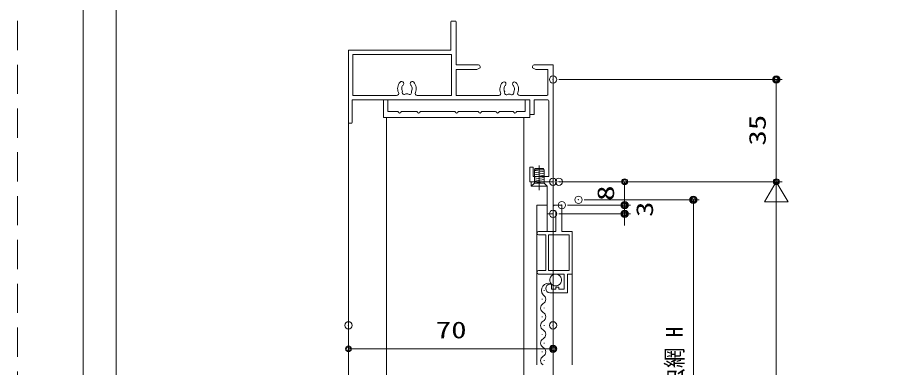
# Model space of a CAD drawing. Units: millimetres, scale not verified. Extents: x -584 to 585, y -818 to 818.
# Drawn here: x -584.5 to -286.4, y 78.2 to 198.1 of the extents above; entities that cross this region are included whole.
import ezdxf
from ezdxf.enums import TextEntityAlignment as Align

# ---------------------------------------------------------------- set-up
doc = ezdxf.new("R2010")
doc.units = ezdxf.units.MM
doc.header["$LTSCALE"] = 5
doc.header["$PDMODE"] = 32
doc.header["$PDSIZE"] = 2.5
for name, pattern in [('CHAIN2', [12, 9, -1, 1, -1]), ('DASHED2', [3, 2, -1]), ('DASHED3', [4, 3, -1]), ('LONG_DOUBLE_CHAIN', [21.8, 18, -1, 0.6, -0.6, 0.6, -1])]:
    doc.linetypes.add(name, pattern=pattern)
for name, color, linetype, lineweight in [('0-0_Defpoints', 7, 'Continuous', 9), ('0-1_USERZ', 2, 'Continuous', 9), ('0-2_SUNPOU', 3, 'Continuous', 9), ('0-3_0', 7, 'Continuous', 9), ('0-6__0-0_', 2, 'Continuous', 9), ('0-7_YSS_ZEN', 6, 'Continuous', 9), ('0-9_SHAPE', 7, 'Continuous', 9), ('0-D__0-A_1-2', 3, 'Continuous', 9)]:
    doc.layers.add(name, color=color, linetype=linetype, lineweight=lineweight)
doc.styles.add('ＭＳ ゴシック', font='')
doc.styles.get('ＭＳ ゴシック').set_extended_font_data('MS Gothic')

# ---------------------------------------------------------------- blocks, each defined once
blk = doc.blocks.new('ALW1')
at = {"layer": '0-3_0'}
blk.add_line((0, 0), (-5, 0), dxfattribs=at)
blk.add_lwpolyline([(-1.732, -1), (0, 0), (-1.732, 1)], close=True, dxfattribs=at)
blk = doc.blocks.new('DOT1')
at = {"layer": '0-3_0'}
blk.add_line((0, 0), (-5, 0), dxfattribs=at)
for radius in [2.5, 1.62]:
    blk.add_circle((0, 0), radius, dxfattribs=at)
blk = doc.blocks.new('AMI-WAKU-1-2-1')
at = {"layer": '0-6__0-0_', "color": 7}
blk.add_line((-32.5, 38.5), (-32.5, 41.5), dxfattribs=at)
for points in [[(-37.75, -105), (-37.75, -105), (-7.5, -105), (-7.5, -73), (0, -73), (0, 0), (-17.5, 0), (-17.5, 45), (-29, 45), (-29, 45)], [(-57.5, 0), (-27.5, 0), (-27.5, 35), (-29, 35), (-29, 35)], [(-57.5, -6), (-57.5, -6), (-45, -6), (-45, -67), (-57.5, -67), (-57.5, -67)], [(-57.5, -73), (-57.5, -73), (-13.5, -73), (-13.5, -99), (-22.5, -99), (-22.5, -95.5), (-27.5, -95.5), (-27.5, -99), (-35, -99), (-35, -90.5), (-37.75, -90.5), (-37.75, -90.5)]]:
    blk.add_lwpolyline(points, dxfattribs=at)
blk.add_lwpolyline([(-40, -67), (-5, -67), (-5, -6), (-40, -6)], close=True, dxfattribs=at)
for centre, radius, start, end in [((-29, 41.5), 3.5, 90, 180), ((-29, 38.5), 3.5, 180, 270), ((-57.5, -2.5), 2.5, 90, 180), ((-57.5, -3.5), 2.5, 180, 270), ((-57.5, -69.5), 2.5, 90, 180), ((-57.5, -70.5), 2.5, 180, 270), ((-37.75, -97.75), 7.25, 90, 270)]:
    blk.add_arc(centre, radius, start, end, dxfattribs=at)
blk = doc.blocks.new('A$C4AF12DDD')
at = {"layer": '0-1_USERZ', "color": 7}
blk.add_line((50, 184), (50, 219), dxfattribs=at)
at = {"layer": '0-3_0'}
for p, q in [((50, 317.5), (50, 350)), ((101.02, 341), (58, 341)), ((102.52, 292.92), (102.52, 339.5)), ((110.02, 341), (110.02, 317.5)), ((110.02, 317.5), (135.02, 317.5)), ((135.02, 310), (135.02, 317.5)), ((241.02, 316), (225.02, 316)), ((225.02, 310), (225.02, 316)), ((135.02, 310), (110.02, 310)), ((110.02, 310), (110.02, 6)), ((225.02, 310), (250.02, 310)), ((80.93, 281), (80.98, 281)), ((80.93, 269), (80.98, 269)), ((102.52, 184), (102.52, 257.08)), ((50, 184), (50, 222.5)), ((-25, 176.5), (-25, 182.5)), ((-23.5, 184), (50, 184)), ((58, 184), (102.52, 184)), ((25, 175), (-23.5, 175)), ((25, 0), (25, 175)), ((32.5, 7.5), (32.5, 176.5)), ((32.5, 176.5), (102.52, 176.5)), ((102.52, 176.5), (102.52, 117.62)), ((80.28, 106), (80.33, 106)), ((91.65, 108.95), (91.08, 109.21)), ((80.28, 94), (80.33, 94)), ((102.52, 82.38), (102.52, 7.5)), ((148.52, 0), (25, 0)), ((102.52, 7.5), (32.5, 7.5)), ((110.02, 6), (148.52, 6)), ((150.02, 4.5), (150.02, 1.5))]:
    blk.add_line(p, q, dxfattribs=at)
for points in [[(50, 350), (250.02, 350), (250.02, 310)], [(58, 341), (58, 320.46), (54.85, 315), (52.5, 315)], [(241.02, 316), (241.02, 342.5), (111.52, 342.5)], [(92.3, 283.95), (91.73, 284.21), (89.76, 283.86)], [(52.5, 225), (54.85, 225), (58, 219.54), (58, 184)], [(91.65, 108.95), (91.08, 109.21), (89.11, 108.86)]]:
    blk.add_lwpolyline(points, dxfattribs=at)
for centre, radius, start, end in [((101.02, 339.5), 1.5, 0, 90), ((111.52, 341), 1.5, 90, 180), ((52.5, 317.5), 2.5, 180, 270), ((82.68, 284.03), 3.5, 133.7398, 240), ((91.32, 275), 16, 66.74202, 133.7398), ((91.32, 275), 9, 100, 133.7398), ((91.32, 275), 9, 59.14685, 83.7398), ((99.02, 292.92), 3.5, 246.74202, 0), ((82.68, 265.97), 3.5, 120, 226.2602), ((82.68, 284.03), 3.5, 240, 313.7398), ((82.68, 265.97), 3.5, 46.2602, 120), ((91.32, 275), 9, 226.2602, 260), ((97.46, 279.3), 3.75, 315.95278, 114.04722), ((97.46, 270.7), 3.75, 245.95278, 44.04722), ((91.32, 275), 9, 349.14685, 10.85315), ((91.32, 275), 16, 226.2602, 293.25798), ((91.32, 275), 9, 260, 300.85315), ((99.02, 257.08), 3.5, 0, 113.25798), ((52.5, 222.5), 2.5, 90, 180), ((-23.5, 182.5), 1.5, 90, 180), ((-23.5, 176.5), 1.5, 180, 270), ((82.03, 109.03), 3.5, 133.7398, 240), ((90.67, 100), 16, 64.64629, 133.7398), ((82.03, 109.03), 3.5, 240, 313.7398), ((90.67, 100), 9, 100, 133.7398), ((90.67, 100), 9, 59.14685, 83.7398), ((96.81, 104.3), 3.75, 315.95278, 114.04722), ((99.02, 117.62), 3.5, 244.64629, 0), ((82.03, 90.97), 3.5, 120, 226.2602), ((82.03, 90.97), 3.5, 46.2602, 120), ((90.67, 100), 9, 226.2602, 260), ((90.67, 100), 9, 260, 300.85315), ((96.81, 95.7), 3.75, 245.95278, 44.04722), ((90.67, 100), 9, 349.14685, 10.85315), ((90.67, 100), 16, 226.2602, 295.35371), ((99.02, 82.38), 3.5, 0, 115.35371), ((148.52, 4.5), 1.5, 0, 90), ((148.52, 1.5), 1.5, 270, 0)]:
    blk.add_arc(centre, radius, start, end, dxfattribs=at)

msp = doc.modelspace()

# ---------------------------------------------------------------- linework, layer by layer
at = {"layer": '0-0_Defpoints', "color": 1, "linetype": 'DASHED2'}
msp.add_lwpolyline([(584.503, -818.101), (-584.497, -818.101), (-584.497, 818.099), (584.503, 818.099)], close=True, dxfattribs=at)
at = {"layer": '0-0_Defpoints', "color": 1}
msp.add_lwpolyline([(562.003, -818.101), (562.003, 763.099), (-561.997, 763.099), (-561.997, -818.101)], close=True, dxfattribs=at)
at = {"layer": '0-0_Defpoints'}
for p in [(-401.217, 176.822), (-324.816, 176.822), (-401.217, 141.825), (-399.217, 141.825), (-398.217, 133.825), (-392.517, 135.639), (-376.711, 133.825), (-353.202, 135.639), (-401.217, 130.825), (-376.711, 130.825), (-471.21, 92.652), (-401.217, 92.652), (-401.217, 84.593)]:
    msp.add_point(p, dxfattribs=at)
at = {"layer": '0-1_USERZ', "color": 3}
for p, q in [((-399.217, 176.822), (-322.816, 176.822)), ((-324.816, 143.825), (-324.816, 174.822)), ((-471.21, 162.532), (-471.21, -224.997)), ((-401.21, 141.825), (-401.21, -140.223)), ((-399.217, 141.825), (-322.816, 141.825)), ((-390.517, 135.639), (-351.202, 135.639)), ((-353.202, 23.964), (-353.202, 133.639)), ((-471.21, 90.652), (-471.21, 82.593)), ((-401.217, 90.652), (-401.217, 82.593)), ((-469.21, 84.593), (-403.217, 84.593))]:
    msp.add_line(p, q, dxfattribs=at)
at = {"layer": '0-1_USERZ'}
for p, q in [((-404.217, 104.486), (-404.217, 104.686)), ((-404.977, 101.486), (-404.977, 101.686)), ((-404.217, 98.486), (-404.217, 98.686)), ((-404.977, 95.486), (-404.977, 95.686)), ((-404.217, 92.486), (-404.217, 92.686)), ((-404.977, 89.486), (-404.977, 89.686)), ((-404.217, 86.486), (-404.217, 86.686)), ((-404.977, 83.486), (-404.977, 83.686)), ((-404.217, 80.486), (-404.217, 80.686))]:
    msp.add_line(p, q, dxfattribs=at)
at = {"layer": '0-1_USERZ', "color": 7}
msp.add_lwpolyline([(-550.757, -285.764), (0.003, -285.764), (0.003, 230.761), (-550.757, 230.761)], close=True, dxfattribs=at)
at = {"layer": '0-1_USERZ'}
for centre, radius, start, end in [((-402.741, 104.651), 2.428, 68.38428, 220.14564), ((-405.435, 101.586), 1.718, 299.20254, 60.79746), ((-403.758, 98.586), 1.718, 119.20254, 240.79746), ((-405.435, 95.586), 1.718, 299.20254, 60.79746), ((-403.758, 92.586), 1.718, 119.20254, 240.79746), ((-405.435, 89.586), 1.718, 299.20254, 60.79746), ((-403.758, 86.586), 1.718, 119.20254, 240.79746), ((-405.435, 83.586), 1.718, 299.20254, 60.79746), ((-403.758, 80.586), 1.718, 119.20254, 240.79746)]:
    msp.add_arc(centre, radius, start, end, dxfattribs=at)
at = {"layer": '0-2_SUNPOU'}
for p, q in [((-397.217, 141.825), (-374.711, 141.825)), ((-376.711, 139.825), (-376.711, 135.825)), ((-376.711, 135.825), (-376.711, 137.825)), ((-396.217, 133.825), (-374.711, 133.825)), ((-396.217, 133.825), (-374.711, 133.825)), ((-376.711, 133.825), (-376.711, 130.825)), ((-399.217, 130.825), (-374.711, 130.825)), ((-376.711, 128.825), (-376.711, 126.825))]:
    msp.add_line(p, q, dxfattribs=at)
at = {"layer": '0-6__0-0_', "color": 4, "linetype": 'LONG_DOUBLE_CHAIN'}
for p, q in [((-407.403, 146.347), (-407.608, 145.847)), ((-407.403, 146.347), (-404.509, 146.347)), ((-404.509, 146.347), (-404.308, 145.847)), ((-407.608, 145.847), (-404.308, 145.847)), ((-407.608, 141.375), (-407.608, 145.847)), ((-407.608, 145.534), (-405.833, 145.847)), ((-407.608, 144.834), (-404.308, 145.416)), ((-407.608, 144.134), (-404.308, 144.716)), ((-407.608, 143.435), (-404.308, 144.016)), ((-407.608, 142.734), (-404.308, 143.316)), ((-404.308, 141.375), (-404.308, 145.847)), ((-407.608, 142.034), (-404.308, 142.616)), ((-404.308, 141.375), (-407.608, 141.375)), ((-407.375, 141.375), (-404.308, 141.916))]:
    msp.add_line(p, q, dxfattribs=at)
at = {"layer": '0-6__0-0_', "color": 4, "linetype": 'CHAIN2'}
msp.add_line((-405.958, 138.895), (-405.958, 147.331), dxfattribs=at)
at = {"layer": '0-6__0-0_'}
for p, q in [((-408.717, 141.825), (-401.217, 141.825)), ((-406.717, 110.725), (-406.717, 133.825)), ((-403.217, 133.825), (-406.717, 133.825)), ((-403.217, 133.825), (-403.217, 124.825)), ((-406.717, 110.725), (-406.717, 79.086)), ((-394.717, 110.225), (-394.717, 79.086))]:
    msp.add_line(p, q, dxfattribs=at)
at = {"layer": '0-6__0-0_', "linetype": 'DASHED2'}
msp.add_line((-401.21, 79.086), (-401.21, 141.825), dxfattribs=at)
at = {"layer": '0-6__0-0_', "color": 7}
msp.add_lwpolyline([(-403.217, 140.325), (-403.217, 130.825), (-401.217, 130.825), (-401.217, 141.825), (-408.717, 141.825), (-408.717, 140.325)], close=True, dxfattribs=at)
at = {"layer": '0-6__0-0_', "color": 4, "linetype": 'LONG_DOUBLE_CHAIN'}
msp.add_lwpolyline([(-407.608, 141.375), (-408.658, 140.325), (-403.258, 140.325), (-404.308, 141.375)], dxfattribs=at)
at = {"layer": '0-6__0-0_', "color": 7, "linetype": 'DASHED3'}
msp.add_circle((-400.303, 108.179), 2, dxfattribs=at)
at = {"layer": '0-7_YSS_ZEN'}
for p, q in [((-399.217, 141.825), (-322.816, 141.825)), ((-324.816, 121.825), (-324.816, -119.723))]:
    msp.add_line(p, q, dxfattribs=at)
at = {"layer": '0-9_SHAPE'}
for p, q in [((-453.958, 165.456), (-454.121, 165.694)), ((-453.299, 165.694), (-453.462, 165.456)), ((-447.869, 165.825), (-453.051, 165.825)), ((-447.459, 165.456), (-447.622, 165.694)), ((-446.8, 165.694), (-446.963, 165.456)), ((-434.868, 165.825), (-446.552, 165.825)), ((-434.458, 165.456), (-434.621, 165.694)), ((-433.799, 165.694), (-433.962, 165.456)), ((-426.868, 165.825), (-433.551, 165.825)), ((-426.458, 165.456), (-426.621, 165.694)), ((-425.799, 165.694), (-425.962, 165.456)), ((-420.868, 165.825), (-425.551, 165.825)), ((-420.458, 165.456), (-420.621, 165.694)), ((-419.799, 165.694), (-419.962, 165.456)), ((-414.898, 165.825), (-419.551, 165.825)), ((-414.488, 165.456), (-414.651, 165.694)), ((-413.829, 165.694), (-413.992, 165.456))]:
    msp.add_line(p, q, dxfattribs=at)
msp.add_lwpolyline([(-454.368, 165.825), (-457.71, 165.825), (-457.71, 169.825), (-459.21, 169.825), (-459.21, 163.825), (-409.21, 163.825), (-409.21, 169.825), (-410.71, 169.825), (-410.71, 165.825), (-413.581, 165.825)], dxfattribs=at)
for centre, start, end in [((-454.368, 165.525), 34.34408, 90), ((-453.71, 165.625), 214.34408, 325.65592), ((-453.051, 165.525), 90, 145.65592), ((-447.869, 165.525), 34.34408, 90), ((-447.211, 165.625), 214.34408, 325.65592), ((-446.552, 165.525), 90, 145.65592), ((-434.868, 165.525), 34.34408, 90), ((-434.21, 165.625), 214.34408, 325.65592), ((-433.551, 165.525), 90, 145.65592), ((-426.868, 165.525), 34.34408, 90), ((-426.21, 165.625), 214.34408, 325.65592), ((-425.551, 165.525), 90, 145.65592), ((-420.868, 165.525), 34.34408, 90), ((-420.21, 165.625), 214.34408, 325.65592), ((-419.551, 165.525), 90, 145.65592), ((-414.898, 165.525), 34.34408, 90), ((-414.24, 165.625), 214.34408, 325.65592), ((-413.581, 165.525), 90, 145.65592)]:
    msp.add_arc(centre, 0.3, start, end, dxfattribs=at)
at = {"layer": '0-D__0-A_1-2'}
msp.add_lwpolyline([(-411.21, 163.825), (-411.21, -196.723), (-458.21, -196.723), (-458.21, 163.825)], close=True, dxfattribs=at)

# ---------------------------------------------------------------- block references
at = {"layer": '0-1_USERZ'}
for name, p, xscale, yscale, rotation in [('A$C4AF12DDD', (-471.21, 191.829), 0.2, 0.2, 270), ('DOT1', (-324.816, 176.822), 0.4, 0.4, 90), ('DOT1', (-324.816, 141.825), 0.4, 0.4, 270), ('DOT1', (-353.202, 135.639), 0.4, 0.4, 90), ('DOT1', (-471.21, 84.593), 0.4, 0.4, 180)]:
    msp.add_blockref(name, p, dxfattribs=dict(at, xscale=xscale, yscale=yscale, rotation=rotation))
for name, p, xscale, yscale in [('AMI-WAKU-1-2-1', (-394.717, 124.825), 0.2, 0.2), ('DOT1', (-401.217, 84.593), 0.4, 0.4)]:
    msp.add_blockref(name, p, dxfattribs=dict(at, xscale=xscale, yscale=yscale))
at = {"layer": '0-2_SUNPOU', "xscale": 0.4, "yscale": 0.4}
for p, rotation in [((-376.711, 141.825), 90), ((-376.711, 133.825), 270), ((-376.711, 133.825), 270), ((-376.711, 130.825), 90)]:
    msp.add_blockref('DOT1', p, dxfattribs=dict(at, rotation=rotation))
at = {"layer": '0-7_YSS_ZEN', "xscale": 4, "yscale": 4, "rotation": 90}
msp.add_blockref('ALW1', (-324.816, 141.825), dxfattribs=at)

# ---------------------------------------------------------------- texts
at = {"layer": '0-1_USERZ', "color": 3, "style": 'ＭＳ ゴシック'}
for s, width, p in [('35', 1.35, (-326.705, 154.18)), ('防虫網 H', 0.9, (-355.092, 63.892))]:
    msp.add_text(s, height=5.755, rotation=90, dxfattribs=dict(at, width=width)).set_placement(p, align=Align.BOTTOM_LEFT)
at = {"layer": '0-1_USERZ', "color": 3, "style": 'ＭＳ ゴシック', "width": 1.35}
msp.add_text('70', height=5.755, dxfattribs=at).set_placement((-441.356, 86.483), align=Align.BOTTOM_LEFT)
at = {"layer": '0-2_SUNPOU', "style": 'ＭＳ ゴシック', "width": 1.35}
for s, p in [('8', (-378.601, 135.253)), ('3', (-365.274, 129.753))]:
    msp.add_text(s, height=5.755, rotation=90, dxfattribs=at).set_placement(p, align=Align.BOTTOM_LEFT)

doc.saveas('drawing.dxf')
